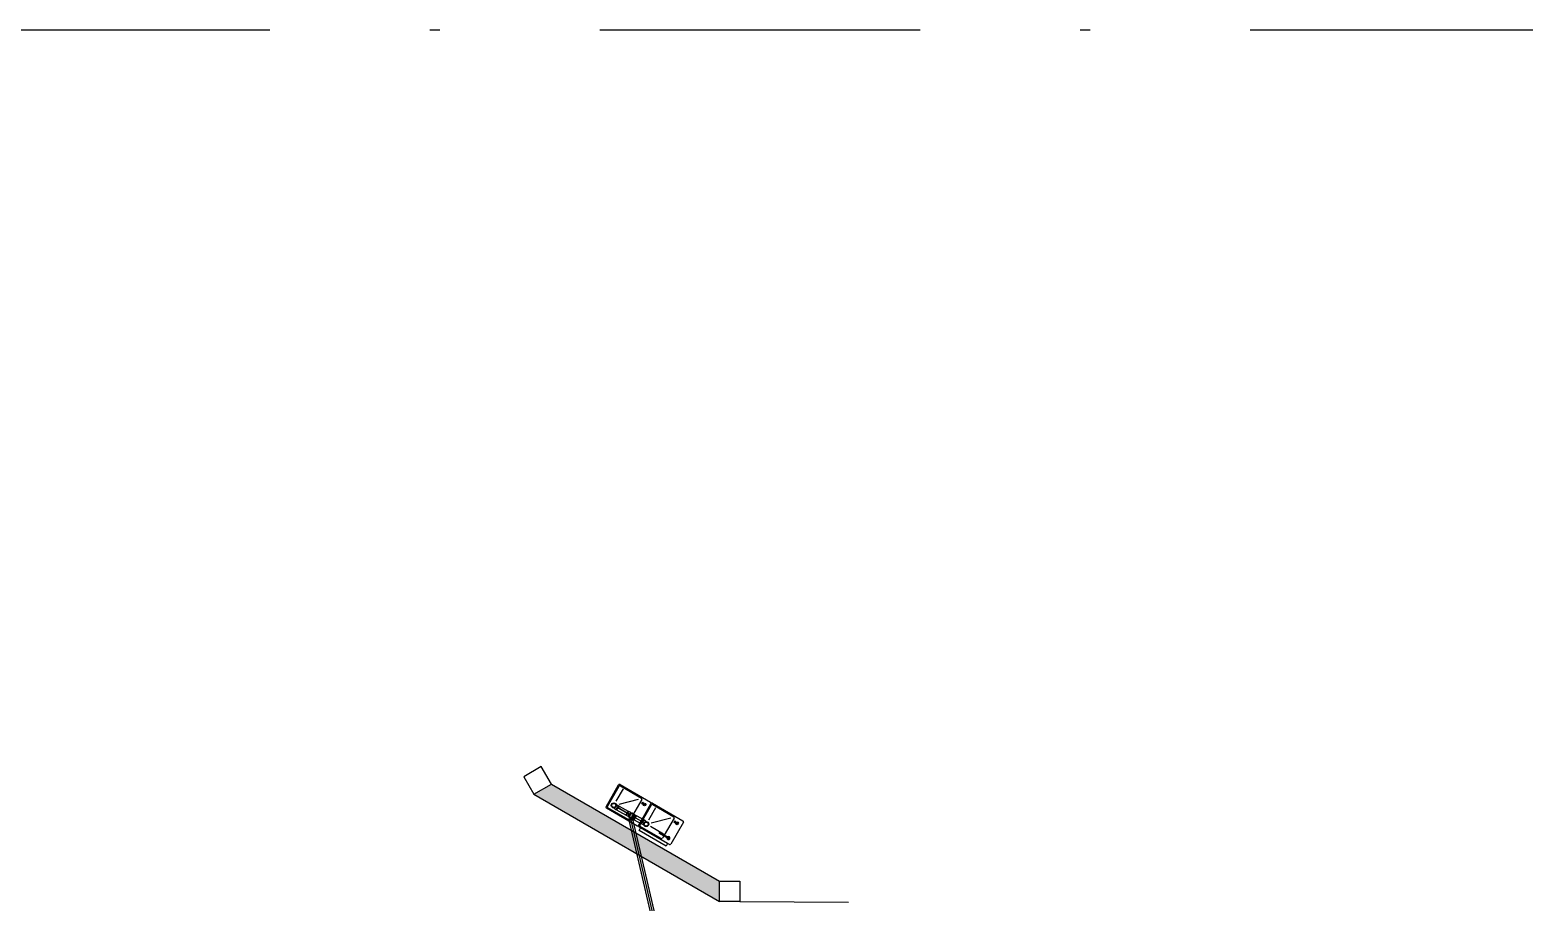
# Model space of a CAD drawing. Extents: x 411.9 to 506.5, y 66.1 to 116.3.
# Drawn here: x 451.4 to 466.22, y 107.61 to 116.26 of the extents above; entities that cross this region are included whole.
import ezdxf

# ---------------------------------------------------------------- set-up
doc = ezdxf.new("R2010")
doc.units = 0
doc.header["$LTSCALE"] = 0.005
doc.linetypes.add('DASHDOT', pattern=[25.4, 12.7, -6.35, 0, -6.35])
doc.layers.get('0').update_dxf_attribs({"linetype": 'CONTINUOUS'})
for name, color, linetype in [('2', 2, 'CONTINUOUS'), ('A-COTAS', 1, 'CONTINUOUS'), ('A-PAREDE', 5, 'CONTINUOUS'), ('ARQ-ALV-CORTE', 5, 'CONTINUOUS'), ('EIXOS', 1, 'CONTINUOUS'), ('ESGOTO', 3, 'CONTINUOUS'), ('TUB-ESGOTO', 7, 'CONTINUOUS')]:
    doc.layers.add(name, color=color, linetype=linetype)

# ---------------------------------------------------------------- blocks, each defined once
blk = doc.blocks.new('2756042S')
at = {"layer": 'ESGOTO'}
for p, q in [((18, 21), (14, 21)), ((18, 21), (19, 22)), ((18, 17), (18, 21)), ((19, 22), (40, 22)), ((19, 16), (19, 22)), ((40, 23), (40, -23)), ((40, 23), (47, 23)), ((47, 23), (47, -23)), ((18, -21), (14, -21)), ((18, -21), (18, -17)), ((18, -21), (19, -22)), ((19, -22), (19, -16)), ((19, -22), (40, -22)), ((40, -23), (47, -23))]:
    blk.add_line(p, q, dxfattribs=at)
for radius in [25, 22, 20]:
    blk.add_circle((0, 0), radius, dxfattribs=at)

msp = doc.modelspace()

# ---------------------------------------------------------------- hatches: boundary and pattern name
at = {"layer": 'A-COTAS'}
h = msp.add_hatch(color=253, dxfattribs=at)
h.set_gradient(color1=(173, 173, 173), color2=(173, 173, 173))
h.paths.add_polyline_path([(456.57041, 108.77684), (456.3972, 108.67684), (458.23906, 107.61344), (458.23906, 107.81344)])

# ---------------------------------------------------------------- linework, layer by layer
at = {"linetype": 'DASHDOT', "ltscale": 50}
msp.add_lwpolyline([(411.90244, 116.25684), (506.51821, 116.25684), (506.51821, 66.08526), (411.90244, 66.08526)], close=True, dxfattribs=at)
at = {"layer": '2', "color": 8}
msp.add_line((458.43906, 107.61344), (459.51889, 107.6063), dxfattribs=at)
at = {"layer": 'A-PAREDE', "color": 251}
msp.add_lwpolyline([(458.23906, 107.81344), (458.43906, 107.81344), (458.43906, 107.61344), (458.23906, 107.61344)], close=True, dxfattribs=at)
msp.add_lwpolyline([(458.23906, 107.81344), (458.43906, 107.81344), (458.43906, 107.61344), (458.23906, 107.61344)], close=True, dxfattribs=at)
at = {"layer": 'ARQ-ALV-CORTE', "color": 251}
for p, q in [((456.3972, 108.67684), (458.23906, 107.61344)), ((456.57041, 108.77684), (458.23906, 107.81344)), ((457.11289, 108.55217), (457.23789, 108.76867)), ((457.12655, 108.55583), (457.24155, 108.75501)), ((457.21485, 108.60877), (457.28485, 108.73001)), ((457.25155, 108.77233), (457.55466, 108.59733)), ((457.25521, 108.75867), (457.46306, 108.63867)), ((457.41966, 108.36351), (457.11655, 108.53851)), ((457.33806, 108.42217), (457.13021, 108.54217)), ((457.36306, 108.46547), (457.23315, 108.54047)), ((457.43261, 108.62513), (457.23942, 108.57336)), ((457.46672, 108.62501), (457.35172, 108.42583)), ((457.55832, 108.58367), (457.43332, 108.36717)), ((457.43419, 108.36667), (457.55919, 108.58317)), ((457.44785, 108.37033), (457.56285, 108.56951)), ((457.47334, 108.59649), (457.46473, 108.58157)), ((457.48114, 108.57687), (457.4654, 108.58009)), ((457.47496, 108.59665), (457.48562, 108.58463)), ((457.53615, 108.42327), (457.60615, 108.54451)), ((457.57285, 108.58683), (457.87596, 108.41183)), ((457.57651, 108.57317), (457.78435, 108.45317)), ((457.45517, 108.34301), (457.43785, 108.35301)), ((457.65935, 108.23667), (457.45151, 108.35667)), ((457.68435, 108.27997), (457.55445, 108.35497)), ((457.7539, 108.43963), (457.56072, 108.38786)), ((457.78801, 108.43951), (457.69051, 108.27064)), ((457.87962, 108.39817), (457.75462, 108.18167)), ((457.79464, 108.41099), (457.78603, 108.39607)), ((457.80244, 108.39137), (457.78669, 108.39459)), ((457.79625, 108.41115), (457.80692, 108.39913)), ((457.44017, 108.31703), (457.45517, 108.34301)), ((457.70863, 108.16203), (457.44017, 108.31703)), ((457.72363, 108.18801), (457.45517, 108.34301)), ((457.72881, 108.23698), (457.64221, 108.28698)), ((457.73381, 108.24564), (457.64721, 108.29564)), ((457.68551, 108.26198), (457.67301, 108.24033)), ((457.72363, 108.18801), (457.70863, 108.16203)), ((457.74096, 108.17801), (457.72363, 108.18801))]:
    msp.add_line(p, q, dxfattribs=at)
msp.add_lwpolyline([(456.57041, 108.77684), (456.47041, 108.95004), (456.2972, 108.85004), (456.3972, 108.67684)], close=True, dxfattribs=at)
msp.add_lwpolyline([(456.57041, 108.77684), (456.47041, 108.95004), (456.2972, 108.85004), (456.3972, 108.67684)], close=True, dxfattribs=at)
for centre, radius in [((457.18985, 108.56547), 0.02232), ((457.49502, 108.57403), 0.01416), ((457.49502, 108.57403), 0.00596), ((457.51115, 108.37997), 0.02232), ((457.81631, 108.38853), 0.01416), ((457.81631, 108.38853), 0.00596)]:
    msp.add_circle(centre, radius, dxfattribs=at)
for centre, radius, start, end in [((457.24655, 108.76367), 0.01, 60, 150), ((457.25021, 108.75001), 0.01, 60, 150), ((457.12155, 108.54717), 0.01, 150, 240), ((457.13521, 108.55083), 0.01, 150, 240), ((457.45806, 108.63001), 0.01, 330, 60), ((457.4656, 108.58107), 0.001, 150, 258.434949), ((457.47421, 108.59599), 0.001, 41.565051, 150), ((457.54966, 108.58867), 0.01, 330, 60), ((457.56785, 108.57817), 0.01, 60, 150), ((457.57151, 108.56451), 0.01, 60, 150), ((457.34306, 108.43083), 0.01, 240, 330), ((457.42466, 108.37217), 0.01, 240, 330), ((457.44285, 108.36167), 0.01, 150, 240), ((457.45651, 108.36533), 0.01, 150, 240), ((457.77935, 108.44451), 0.01, 330, 60), ((457.78689, 108.39557), 0.001, 150, 258.434949), ((457.79551, 108.41049), 0.001, 41.565051, 150), ((457.87096, 108.40317), 0.01, 330, 60), ((457.64471, 108.29131), 0.005, 60, 240), ((457.66435, 108.24533), 0.01, 240, 330), ((457.73131, 108.24131), 0.01468, 169.9134, 130.0866), ((457.73131, 108.24131), 0.00499, 240, 60), ((457.74596, 108.18667), 0.01, 240, 330)]:
    msp.add_arc(centre, radius, start, end, dxfattribs=at)
at = {"layer": 'EIXOS'}
for p, q in [((457.22933, 108.53997), (457.32207, 108.4885)), ((458.113, 105.19073), (457.36232, 108.41743)), ((457.4043, 108.44286), (457.47167, 108.40547))]:
    msp.add_line(p, q, dxfattribs=at)
at = {"layer": 'TUB-ESGOTO', "linetype": 'Continuous'}
for p, q in [((457.21685, 108.52065), (457.34169, 108.45136)), ((457.24181, 108.55929), (457.3338, 108.50823)), ((458.09352, 105.1862), (457.34172, 108.41772)), ((457.38039, 108.48237), (457.48415, 108.42479)), ((458.13248, 105.19526), (457.38293, 108.41714)), ((457.39256, 108.42313), (457.45919, 108.38615))]:
    msp.add_line(p, q, dxfattribs=at)

# ---------------------------------------------------------------- block references
at = {"layer": 'ESGOTO', "linetype": 'Continuous'}
for p, xscale, yscale, zscale, rotation in [((457.18985, 108.56547), 0.001, 0.001, 0.001, 327.1399743105506), ((457.36271, 108.46489), 0.001, 0.001, 0.001, 149.2697805913885), ((457.36271, 108.46489), -0.0009999999999999998, 0.001, 0.001, 149.2697805913564), ((457.36299, 108.46442), 0.001000000000000001, 0.001000000000000001, 0.001000000000000001, 269.1861870149417), ((457.51115, 108.37997), 0.001, 0.001, 0.001, 147.1399743105506)]:
    msp.add_blockref('2756042S', p, dxfattribs=dict(at, xscale=xscale, yscale=yscale, zscale=zscale, rotation=rotation))

doc.saveas('drawing.dxf')
